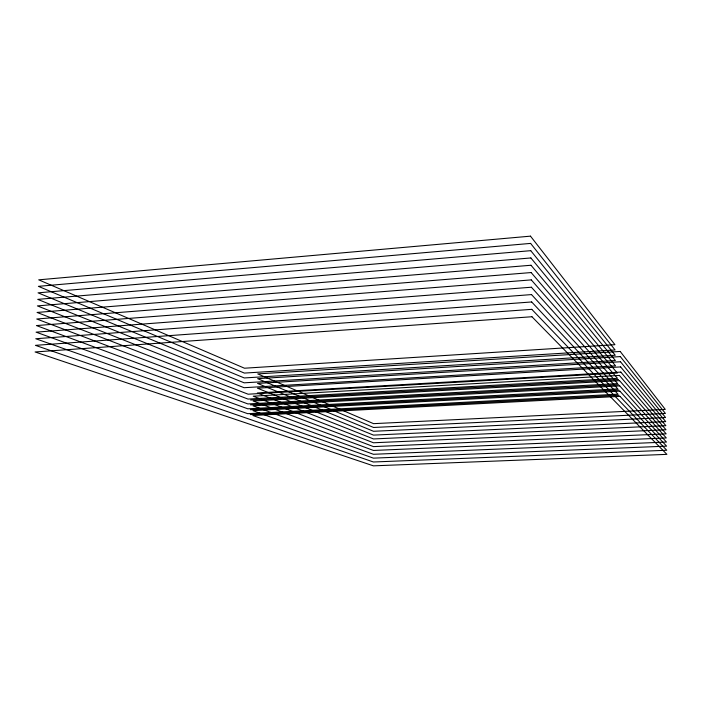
<?xml version="1.0" encoding="UTF-8"?>
<svg xmlns="http://www.w3.org/2000/svg" width="702" height="702" viewBox="0 0 702 702"><rect width="100%" height="100%" fill="white"/><g stroke="black" fill="none" stroke-linecap="round" stroke-linejoin="round"><path stroke-width="1.05" d="M250.596 400.043L618.532 379.484M250.491 404.887L618.681 384.74M250.395 409.74L618.839 390.005M250.298 414.601L618.997 395.27M530.493 236.153L38.715 279.835L244.489 368.217L614.934 344.691L530.493 236.153M530.615 243.401L38.391 286.337L244.384 373.087L615.092 349.965L530.615 243.401M530.747 250.667L38.066 292.839L244.278 377.948L615.25 355.247L530.747 250.667M530.879 257.95L37.741 299.368L244.173 382.827L615.4 360.538L530.879 257.95M531.01 265.251L37.408 305.897L244.077 387.706L615.557 365.83L531.01 265.251M531.142 272.56L37.083 312.443L248.122 394.208L617.356 373.052L531.142 272.56M531.274 279.887L36.75 318.998L248.025 399.069L617.514 378.325L531.274 279.887M531.405 287.223L36.425 325.57L247.92 403.94L617.672 383.608L531.405 287.223M531.537 294.586L36.092 332.151L247.824 408.81L617.821 388.89L531.537 294.586M531.677 301.957L35.767 338.741L247.718 413.689L617.979 394.182L531.677 301.957M531.809 309.336L35.433 345.349L373.411 461.995L666.751 450.254L531.809 309.336M531.941 316.742L35.1 351.965L373.403 465.847L666.9 454.361L531.941 316.742M620.191 351.448L257.731 373.912L373.561 423.657L665.285 409.406L620.191 351.448M620.349 356.598L257.634 378.659L373.543 427.474L665.435 413.469L620.349 356.598M620.498 361.749L257.546 383.424L373.534 431.291L665.575 417.541L620.498 361.749M620.656 366.909L257.45 388.188L373.517 435.117L665.724 421.612L620.656 366.909M620.814 372.086L257.353 392.971L373.499 438.943L665.873 425.693L620.814 372.086M619.375 375.412L253.238 396.191L373.49 442.778L666.014 429.773L619.375 375.412M619.533 380.633L253.141 401.009L373.473 446.612L666.163 433.862L619.533 380.633M619.691 385.863L253.045 405.835L373.455 450.456L666.312 437.951L619.691 385.863M619.848 391.102L252.948 410.661L373.446 454.291L666.461 442.049L619.848 391.102M619.998 396.349L252.852 415.505L373.429 458.143L666.602 446.147L619.998 396.349"/></g></svg>
